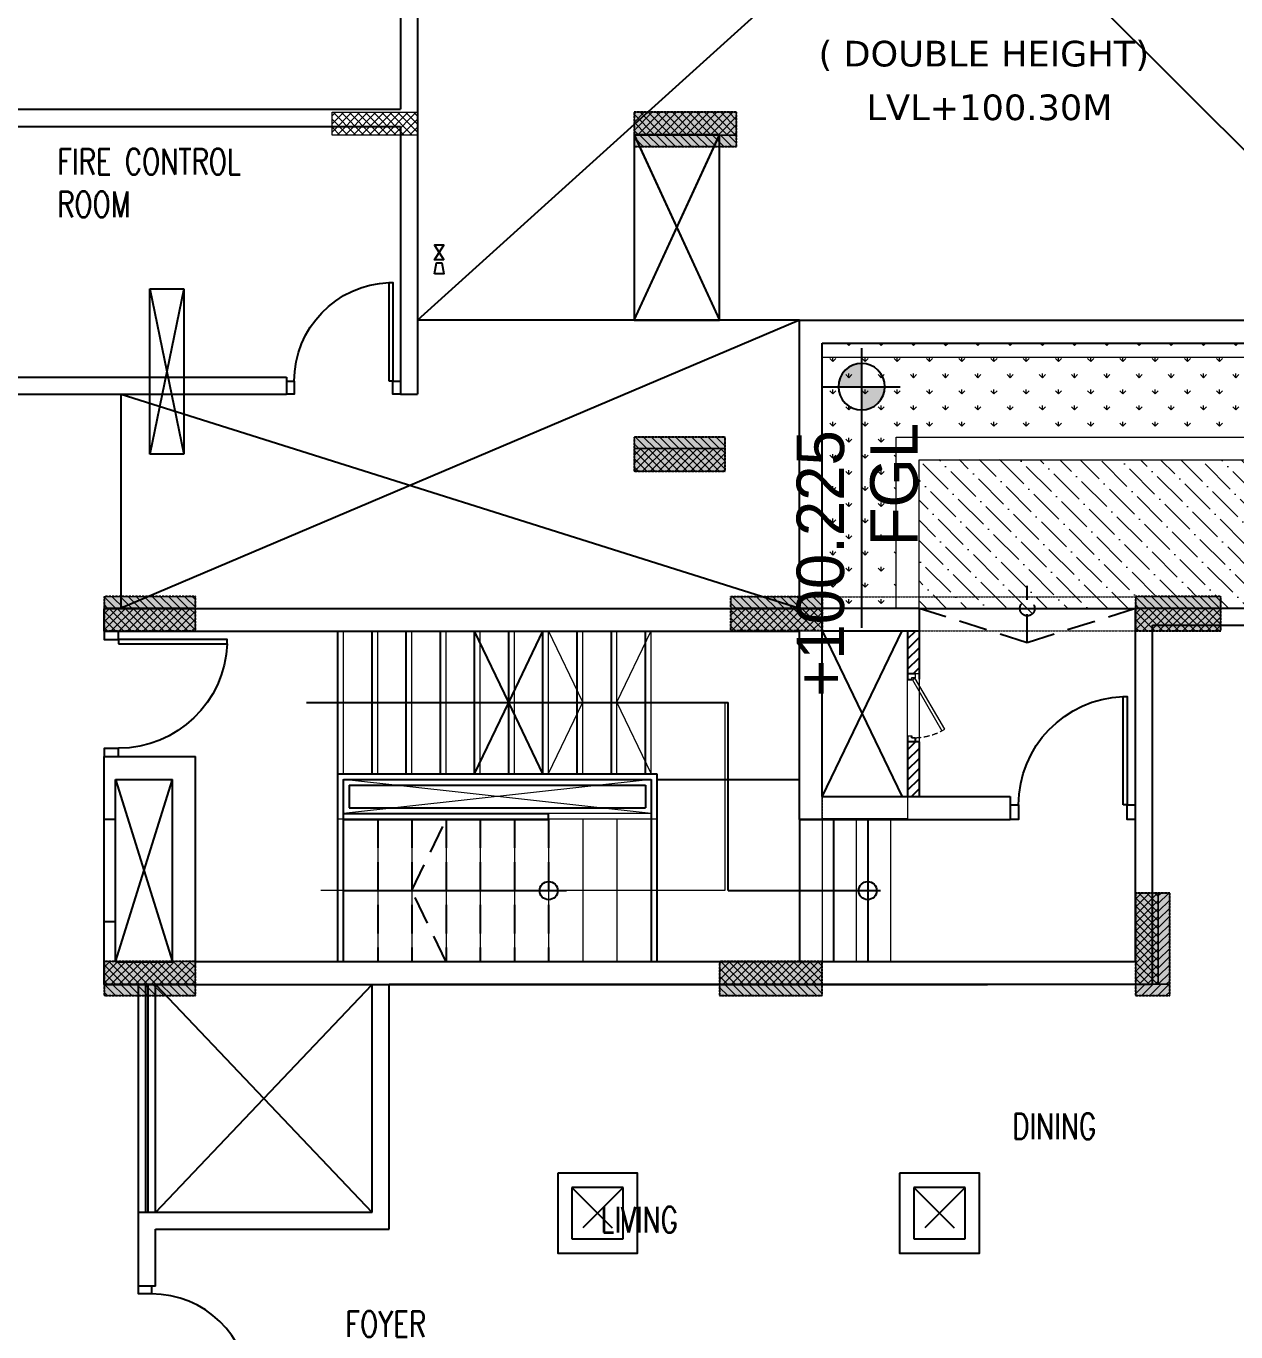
# Model space of a CAD drawing. Header units: millimetres. Extents: x 7964926 to 16080295, y -6277184 to -2986664.
# Drawn here: x 8075576 to 8086192, y -3108610 to -3097155 of the extents above; entities that cross this region are included whole.
import ezdxf

# ---------------------------------------------------------------- set-up
doc = ezdxf.new("R2010")
doc.units = ezdxf.units.MM
doc.header["$LTSCALE"] = 2000
doc.header["$MEASUREMENT"] = 0
for name, pattern in [('( Hidden )', [0.375, 0.25, -0.125]), ('CONTINU', [0, 0, 0]), ('DASHED2', [0.375, 0.25, -0.125]), ('HIDDEN', [0.375, 0.25, -0.125])]:
    doc.linetypes.add(name, pattern=pattern)
for name, color, linetype in [('a-col', 8, 'DASHED2'), ('a-cutout', 8, 'Continuous'), ('a-door', 8, 'Continuous'), ('a-ele 0', 8, 'Continuous'), ('a-ele 1', 8, 'Continuous'), ('a-hat col', 252, 'Continuous'), ('a-hatch wall', 8, 'Continuous'), ('a-railing', 2, 'Continuous'), ('a-text m', 8, 'Continuous'), ('a-wall', 8, 'Continuous'), ('a-window', 8, 'Continuous'), ('EARTHPIT', 230, 'Continuous'), ('L-FL', 7, 'Continuous'), ('PS$REDUCER', 35, 'Continuous')]:
    doc.layers.add(name, color=color, linetype=linetype)
for name, color, linetype, lineweight in [('a-shaft door', 1, 'Continuous', 5), ('L - paving', 9, 'Continuous', 5), ('L-ELE 1', 24, 'Continuous', 20), ('L-ELE 2', 30, 'Continuous', 15), ('L-SHRUBS', 96, 'Continuous', 18), ('STR-Column', 250, 'Continuous', 15), ('STR-Column Hatch', 250, 'Continuous', 15), ('STR-Podium Beam', 8, 'Continuous', 15), ('STR-RCC Up Stand', 250, 'Continuous', 15), ('STR-Stair Case', 251, 'Continuous', 15)]:
    doc.layers.add(name, color=color, linetype=linetype, lineweight=lineweight)
doc.styles.add('a-100 txt m', font='romans.shx', dxfattribs={"width": 0.75, "height": 300})
doc.styles.add('a-con txt m', font='verdana.ttf', dxfattribs={"height": 300})
doc.styles.add('Century Gothic', font='GOTHIC.TTF')
doc.styles.get("Standard").update_dxf_attribs({"font": 'romans.shx', "width": 0.75})
pattern_1 = [(45, (5574026.44, -3602398.786), (-35.3553391, 35.3553391), []), (135, (5574026.44, -3602398.786), (-35.3553391, -35.3553391), [])]
pattern_2 = [(315, (7579422.237, -590975.35), (35.3553391, 35.3553391), []), (45, (7579422.237, -590975.35), (-35.3553391, 35.3553391), [])]
pattern_3 = [(315, (7583872.237, -589575.35), (35.3553391, 35.3553391), []), (45, (7583872.237, -589575.35), (-35.3553391, 35.3553391), [])]
pattern_4 = [(315, (7588472.237, -590975.35), (35.3553391, 35.3553391), []), (45, (7588472.237, -590975.35), (-35.3553391, 35.3553391), [])]
pattern_5 = [(315, (7584722.237, -594075.35), (35.3553391, 35.3553391), []), (45, (7584722.237, -594075.35), (-35.3553391, 35.3553391), [])]
pattern_6 = [(315, (7584722.237, -590975.35), (35.3553391, 35.3553391), []), (45, (7584722.237, -590975.35), (-35.3553391, 35.3553391), [])]
pattern_7 = [(315, (7579422.237, -594075.35), (35.3553391, 35.3553391), []), (45, (7579422.237, -594075.35), (-35.3553391, 35.3553391), [])]
pattern_8 = [(315, (7687552.187, -604787.335), (35.3553391, 35.3553391), [])]
pattern_9 = [(315, (7692002.187, -603387.335), (35.3553391, 35.3553391), [])]
pattern_10 = [(315, (7696602.187, -604787.335), (35.3553391, 35.3553391), [])]
pattern_11 = [(315, (7692852.187, -608187.335), (35.3553391, 35.3553391), [])]
pattern_12 = [(45, (5588138.427, -3494268.836), (-35.3553391, 35.3553391), [])]
pattern_13 = [(45, (5577788.427, -3488593.836), (-35.3553391, 35.3553391), [])]
pattern_14 = [(315, (7692852.187, -604787.335), (35.3553391, 35.3553391), [])]
pattern_15 = [(315, (7687552.187, -608187.335), (35.3553391, 35.3553391), [])]
pattern_16 = [(135, (8578749.88, -5609394.58), (-35.3553391, -35.3553391), []), (225, (8578749.88, -5609394.58), (35.3553391, -35.3553391), [])]
pattern_17 = [(135, (8470619.93, -5595582.595), (-35.3553391, -35.3553391), [])]
pattern_18 = [(135, (5508973.427, -3585719.17), (-35.3553391, -35.3553391), []), (225, (5508973.427, -3585719.17), (35.3553391, -35.3553391), [])]

# ---------------------------------------------------------------- blocks, each defined once
blk = doc.blocks.new('basement - column')
at = {"layer": 'a-hat col'}
h = blk.add_hatch(color=256, dxfattribs=at)
h.dxf.hatch_style = 1
h.paths.add_polyline_path([(92825, -12149), (93725, -12149), (93725, -11849), (92825, -11849)])
h = blk.add_hatch(color=256, dxfattribs=at)
h.dxf.hatch_style = 1
h.paths.add_polyline_path([(93625, -14699), (92825, -14699), (92825, -14999), (93625, -14999)])
h = blk.add_hatch(color=256, dxfattribs=at)
h.dxf.hatch_style = 1
h.paths.add_polyline_path([(88975, -16099), (88175, -16099), (88175, -16399), (88975, -16399)])
h = blk.add_hatch(color=256, dxfattribs=at)
h.dxf.hatch_style = 1
h.paths.add_polyline_path([(94475, -16099), (93675, -16099), (93675, -16399), (94475, -16399)])
h = blk.add_hatch(color=256, dxfattribs=at)
h.dxf.hatch_style = 1
h.paths.add_polyline_path([(97975, -16099), (97225, -16099), (97225, -16399), (97975, -16399)])
h = blk.add_hatch(color=256, dxfattribs=at)
h.dxf.hatch_style = 1
h.paths.add_polyline_path([(97525, -18699), (97225, -18699), (97225, -19599), (97525, -19599)])
h = blk.add_hatch(color=256, dxfattribs=at)
h.dxf.hatch_style = 1
h.paths.add_polyline_path([(88975, -19299), (88175, -19299), (88175, -19599), (88975, -19599)])
h = blk.add_hatch(color=256, dxfattribs=at)
h.dxf.hatch_style = 1
h.paths.add_polyline_path([(94475, -19299), (93575, -19299), (93575, -19599), (94475, -19599)])
at = {"layer": 'a-col', "linetype": 'DASHED2', "ltscale": 0.001}
for points in [[(92825, -12149), (93725, -12149), (93725, -11849), (92825, -11849)], [(92825, -14699), (92825, -14999), (93625, -14999), (93625, -14699)], [(88175, -16099), (88175, -16399), (88975, -16399), (88975, -16099)], [(93675, -16399), (93675, -16099), (94475, -16099), (94475, -16399)], [(97225, -16099), (97225, -16399), (97975, -16399), (97975, -16099)], [(97225, -19599), (97525, -19599), (97525, -18699), (97225, -18699)], [(88175, -19299), (88175, -19599), (88975, -19599), (88975, -19299)], [(93575, -19299), (93575, -19599), (94475, -19599), (94475, -19299)]]:
    blk.add_lwpolyline(points, close=True, dxfattribs=at)
blk = doc.blocks.new('A$C125F6F0E')
at = {"color": 35}
blk.add_lwpolyline([(-123, -40), (-123, 40), (-253, -40), (-253, 40), (-123, -40)], dxfattribs=at)
blk.add_lwpolyline([(0, 40), (-98, 23), (-98, -23), (0, -40)], close=True, dxfattribs=at)
blk = doc.blocks.new('*U162')
blk.add_line((1027, 0), (1027, 0))
for points in [[(0, 126), (73, 126), (73, 0), (0, 0)], [(1100, 0), (1027, 0), (1027, 126), (1100, 126)]]:
    blk.add_lwpolyline(points)
blk.add_lwpolyline([(110, 0), (110, -953), (73, -953), (73, 0)], close=True)
blk.add_arc((73, 0), 953, 272.2042, 0)
blk = doc.blocks.new('*U164')
blk.add_line((1027, 0), (1027, 0))
blk.add_lwpolyline([(110, 126), (110, 1078), (73, 1078), (73, 126)], close=True)
for points in [[(0, 0), (73, 0), (73, 126), (0, 126)], [(1100, 126), (1027, 126), (1027, 0), (1100, 0)]]:
    blk.add_lwpolyline(points)
blk.add_arc((73, 126), 953, 0, 87.7958)
blk = doc.blocks.new('Shaft D-600')
at = {"layer": 'a-shaft door', "color": 252, "ltscale": 0.1}
for p, q in [((185920, -26068), (185920, -26038)), ((186520, -26068), (186520, -26038)), ((186520, -26068), (186520, -26038))]:
    blk.add_line(p, q, dxfattribs=at)
blk.add_lwpolyline([(186409, -25812), (185962, -26070), (185976, -26094), (186422, -25836), (186409, -25812)], dxfattribs=at)
at = {"layer": 'a-shaft door', "color": 252}
for points in [[(185920, -26138), (185974, -26138), (185974, -26100), (185958, -26100), (185958, -26068), (185920, -26068), (185920, -26068), (185920, -26068)], [(185922, -26136), (185922, -26070), (185922, -26070), (185922, -26070), (185956, -26070), (185956, -26102), (185972, -26102), (185972, -26136)], [(186520, -26138), (186467, -26138), (186467, -26100), (186483, -26100), (186483, -26068), (186520, -26068), (186520, -26068), (186520, -26068)], [(186519, -26136), (186519, -26070), (186519, -26070), (186519, -26070), (186485, -26070), (186485, -26102), (186469, -26102), (186469, -26136)]]:
    blk.add_lwpolyline(points, close=True, dxfattribs=at)
at = {"layer": 'a-shaft door', "color": 252, "linetype": 'HIDDEN', "ltscale": 0.1}
blk.add_arc((185951, -26083), 532, 1.566, 27.6813, dxfattribs=at)
blk = doc.blocks.new('*U171')
blk.add_line((1027, 0), (1027, 0))
for points in [[(0, 126), (73, 126), (73, 0), (0, 0)], [(1100, 0), (1027, 0), (1027, 126), (1100, 126)]]:
    blk.add_lwpolyline(points)
blk.add_lwpolyline([(110, 0), (110, -953), (73, -953), (73, 0)], close=True)
blk.add_arc((73, 0), 953, 272.2042, 0)
blk = doc.blocks.new('*U172')
blk.add_line((73, 0), (73, 0))
for points in [[(0, 0), (73, 0), (73, 126), (0, 126)], [(1100, 126), (1027, 126), (1027, 0), (1100, 0)]]:
    blk.add_lwpolyline(points)
blk.add_lwpolyline([(990, 0), (990, -953), (1027, -953), (1027, 0)], close=True)
blk.add_arc((1027, 0), 953, 180, 267.7958)
blk = doc.blocks.new('2.5BHK-STAIR CORE')
at = {"layer": 'a-cutout', "linetype": 'HIDDEN', "ltscale": 1000}
for p, q in [((-2950, 3850), (-2450, 5450)), ((-2950, 5450), (-2450, 3850)), ((-2600, 1650), (-700, 3650)), ((-2600, 3650), (-700, 1650))]:
    blk.add_line(p, q, dxfattribs=at)
at = {"layer": 'a-door', "linetype": 'HIDDEN', "ltscale": 0.5}
for p, q in [((5050, 6650), (5050, 7149)), ((-650, 5100), (-650, 3850)), ((-350, 5100), (-350, 3850)), ((-50, 5100), (-50, 3850)), ((250, 5100), (250, 3850)), ((550, 5100), (550, 3850)), ((850, 5100), (850, 3850))]:
    blk.add_line(p, q, dxfattribs=at)
at = {"layer": 'a-door'}
for p, q in [((4100, 6950), (6000, 6950)), ((-1000, 5500), (-1000, 6750)), ((-700, 5500), (-700, 6750)), ((-400, 5500), (-400, 6750)), ((-100, 5500), (-100, 6750)), ((200, 5500), (200, 6750)), ((500, 5500), (500, 6750)), ((800, 5500), (800, 6750)), ((1100, 5500), (1100, 6750)), ((1400, 5500), (1400, 6750)), ((1700, 5500), (1700, 6750)), ((-1275, 6125), (2425, 6125)), ((2425, 4475), (2425, 6125)), ((1800, 5450), (3050, 5450)), ((-3050, 4200), (-3050, 5100)), ((-2950, 4200), (-2950, 5100)), ((3050, 5100), (4300, 5100)), ((3050, 5100), (3050, 3850)), ((3350, 5100), (3350, 3850)), ((3650, 5100), (3650, 3850)), ((-950, 4475), (1007, 4475)), ((2425, 4475), (3761, 4475))]:
    blk.add_line(p, q, dxfattribs=at)
at = {"layer": 'a-door', "linetype": 'HIDDEN', "ltscale": 0.5}
for points in [[(6000, 6950), (5050, 6650), (4100, 6950)], [(-50, 3850), (-350, 4475), (-50, 5100)]]:
    blk.add_lwpolyline(points, dxfattribs=at)
at = {"layer": 'a-door'}
for points in [[(200, 5500), (500, 6125), (200, 6750)], [(800, 5500), (500, 6125), (800, 6750)]]:
    blk.add_lwpolyline(points, dxfattribs=at)
at = {"layer": 'a-door', "linetype": 'HIDDEN', "ltscale": 0.5}
blk.add_circle((5050, 6950), 65, dxfattribs=at)
at = {"layer": 'a-ele 1'}
for centre in [(850, 4475), (3650, 4475)]:
    blk.add_circle(centre, 79.6, dxfattribs=at)
at = {"layer": 'a-railing'}
for p, q in [((-1000, 5500), (1800, 5500)), ((-1000, 3850), (-1000, 5500)), ((1800, 5500), (1800, 5400)), ((1800, 5500), (1800, 3850)), ((-950, 5450), (1750, 5450)), ((-950, 3850), (-950, 5450)), ((1750, 5450), (1750, 3850)), ((-950, 5150), (850, 5150)), ((-950, 5100), (850, 5100)), ((850, 5100), (850, 5150))]:
    blk.add_line(p, q, dxfattribs=at)
at = {"layer": 'a-wall'}
for p, q in [((-3050, 6950), (3250, 6950)), ((-3050, 6750), (-3050, 6950)), ((3250, 5300), (3250, 6950)), ((-3050, 6750), (3050, 6750)), ((3050, 5100), (3050, 6750)), ((-3050, 5450), (-3050, 5650)), ((-3050, 5650), (-2250, 5650)), ((-2250, 3850), (-2250, 5650)), ((-3050, 5100), (-3050, 5450)), ((-2950, 5100), (-2950, 5450)), ((-2950, 5450), (-2450, 5450)), ((-2450, 3850), (-2450, 5450)), ((-900, 5400), (1700, 5400)), ((-900, 5400), (-900, 5200)), ((1700, 5400), (1700, 5200)), ((1750, 5450), (1750, 5150)), ((3250, 5300), (4750, 5300)), ((4750, 5300), (4900, 5300)), ((4900, 5300), (4900, 5100)), ((-900, 5200), (1700, 5200)), ((-2950, 5100), (-3050, 5100)), ((3250, 5100), (3050, 5100)), ((3250, 5100), (4900, 5100)), ((-3050, 3650), (-3050, 4200)), ((-2950, 4200), (-3050, 4200)), ((-2950, 3850), (-2950, 4200)), ((-2950, 3850), (-2450, 3850)), ((4500, 3850), (-2250, 3850)), ((-3050, 3650), (4700, 3650)), ((-2600, 1650), (-2750, 1650))]:
    blk.add_line(p, q, dxfattribs=at)
at = {"layer": 'a-window'}
for p, q in [((-2750, 1650), (-2750, 3650)), ((-2685, 1650), (-2685, 3650)), ((-2665, 1650), (-2665, 3650)), ((-2600, 1650), (-2600, 3650))]:
    blk.add_line(p, q, dxfattribs=at)
at = {"layer": 'a-door', "extrusion": (0, 0, -1), "zscale": -1}
for name, p, rotation in [('*U171', (2924, 6750), 269.9999430924429), ('*U172', (-4900, 5226), 179.9999430924429)]:
    blk.add_blockref(name, p, dxfattribs=dict(at, rotation=rotation))
blk = doc.blocks.new('block 2')
at = {"layer": 'a-hatch wall'}
h = blk.add_hatch(dxfattribs=at)
h.set_pattern_fill('ANSI31', color=256, scale=500)
h.set_pattern_definition([(45, (1424320.437, 166168.526), (-44.1941738, 44.1941738), [])])
h.paths.add_polyline_path([(8160994, -2865805), (8160894, -2865805), (8160894, -2866180), (8160963, -2866180), (8160994, -2866180)])
h.paths.add_polyline_path([(8160994, -2866780), (8160963, -2866780), (8160894, -2866780), (8160894, -2867255), (8160994, -2867255)])
at = {"layer": 'a-cutout', "linetype": 'HIDDEN', "ltscale": 1000}
for p, q in [((8165344, -2863080), (8156594, -2854355)), ((8156594, -2863080), (8165294, -2855205)), ((8159944, -2863080), (8153994, -2865605)), ((8159944, -2863080), (8156594, -2863080)), ((8153994, -2865605), (8153994, -2863730)), ((8153994, -2863730), (8159944, -2865605)), ((8160844, -2865805), (8160144, -2867255)), ((8160144, -2865805), (8160844, -2867255))]:
    blk.add_line(p, q, dxfattribs=at)
at = {"layer": 'a-ele 0', "color": 8, "linetype": 'HIDDEN', "ltscale": 400}
for p, q in [((8158494, -2863080), (8159244, -2861455)), ((8158494, -2861455), (8159244, -2863080)), ((8154244, -2862805), (8154544, -2864255)), ((8154544, -2862805), (8154244, -2864255))]:
    blk.add_line(p, q, dxfattribs=at)
for points in [[(8158494, -2863080), (8159244, -2863080), (8159244, -2861455), (8158494, -2861455)], [(8154244, -2862805), (8154544, -2862805), (8154544, -2864255), (8154244, -2864255)]]:
    blk.add_lwpolyline(points, close=True, dxfattribs=at)
at = {"layer": 'a-shaft door', "color": 8, "linetype": 'Continuous'}
for p, q in [((8160894, -2866780), (8160894, -2866180)), ((8160994, -2866180), (8160994, -2866780)), ((8153844, -2868280), (8153844, -2867530)), ((8153944, -2868280), (8153944, -2867530))]:
    blk.add_line(p, q, dxfattribs=at)
at = {"layer": 'a-wall'}
for p, q in [((8156444, -2854355), (8156444, -2861230)), ((8156594, -2854355), (8156594, -2863730)), ((8153044, -2861230), (8156444, -2861230)), ((8153044, -2861380), (8156444, -2861380)), ((8156444, -2861380), (8156444, -2863730)), ((8156594, -2863130), (8156594, -2863230)), ((8159944, -2863080), (8164594, -2863080)), ((8159944, -2865605), (8159944, -2863080)), ((8160144, -2863280), (8165494, -2863280)), ((8160144, -2865805), (8160144, -2863280)), ((8153044, -2863580), (8155444, -2863580)), ((8155444, -2863580), (8155444, -2863730)), ((8152844, -2863730), (8155444, -2863730)), ((8156444, -2863730), (8156594, -2863730)), ((8160144, -2865605), (8160994, -2865605)), ((8160994, -2865605), (8160994, -2866230)), ((8162894, -2865605), (8167644, -2865605)), ((8162894, -2868705), (8162894, -2865605)), ((8163044, -2865755), (8167494, -2865755)), ((8163044, -2868905), (8163044, -2865755)), ((8160144, -2865805), (8160994, -2865805)), ((8160894, -2865805), (8160894, -2866230)), ((8160894, -2866780), (8160894, -2867255)), ((8160994, -2866780), (8160894, -2866780)), ((8160994, -2866780), (8160994, -2867255)), ((8156194, -2868705), (8159944, -2868705)), ((8160144, -2868705), (8160619, -2868705)), ((8160619, -2868705), (8162894, -2868705)), ((8156194, -2870905), (8156194, -2868905)), ((8156344, -2871055), (8156344, -2868905)), ((8156344, -2868905), (8160619, -2868905)), ((8160619, -2868905), (8163044, -2868905)), ((8154144, -2871555), (8154144, -2870905)), ((8154294, -2870905), (8156194, -2870905)), ((8154294, -2871055), (8156344, -2871055)), ((8154294, -2871555), (8154294, -2871055)), ((8154294, -2871555), (8154144, -2871555))]:
    blk.add_line(p, q, dxfattribs=at)
at = {"linetype": 'HIDDEN', "ltscale": 2000}
blk.add_blockref('2.5BHK-STAIR CORE', (8156894, -2872559), dxfattribs=at)
at = {"layer": 'a-door', "extrusion": (0, 0, -1), "yscale": 0.9090909090908456, "zscale": -0.9090909090908456}
for name, p, xscale, rotation in [('*U164', (-8156444, -2863730), 0.9090909090908456, 359.9999430927097), ('*U162', (-8154258, -2872555), -0.9090909090908456, 270.0000569072904)]:
    blk.add_blockref(name, p, dxfattribs=dict(at, xscale=xscale, rotation=rotation))
at = {"layer": 'a-shaft door', "linetype": 'Continuous', "rotation": 270}
blk.add_blockref('Shaft D-600', (8187031, -2680260), dxfattribs=at)
blk = doc.blocks.new('finish lvl')
h = blk.add_hatch(color=256)
edge = h.paths.add_edge_path()
edge.add_ellipse((0.0378, 0.003), major_axis=(-0.0305, 0.0305), ratio=1, start_angle=-45, end_angle=45)
edge.add_line((-0.0053, 0.003), (0.0378, 0.003))
edge.add_line((0.0378, 0.003), (0.0378, 0.0461))
edge = h.paths.add_edge_path()
edge.add_ellipse((0.0378, 0.003), major_axis=(-0.0305, 0.0305), ratio=1, start_angle=135, end_angle=225)
edge.add_line((0.0809, 0.003), (0.0378, 0.003))
edge.add_line((0.0378, 0.003), (0.0378, -0.0401))
for p, q in [((0.0378, 0.0748), (0.0378, -0.0688)), ((-0.034, 0.003), (0.4857, 0.003))]:
    blk.add_line(p, q)
blk.add_ellipse((0.0378, 0.003), major_axis=(-0.0305, 0.0305), ratio=1, start_param=1.570796326794534, end_param=7.85398163397412)
at = {"layer": 'L-FL'}
for tag, p in [('%%P0.00', (0.1256, 0.0357)), ('FIN.LVL.', (0.1075, -0.103))]:
    blk.add_attdef(tag, p, '', height=0.08, dxfattribs=at)
blk = doc.blocks.new('GI-1')
at = {"layer": 'EARTHPIT', "color": 8, "linetype": '( Hidden )'}
for p, q in [((-225, 225), (225, -225)), ((225, 225), (-225, -225))]:
    blk.add_line(p, q, dxfattribs=at)
at = {"layer": 'EARTHPIT', "color": 7}
blk.add_lwpolyline([(-350, 350), (-350, -350), (350, -350), (350, 350)], close=True, dxfattribs=at)
at = {"layer": 'EARTHPIT', "color": 7, "linetype": '( Hidden )'}
blk.add_lwpolyline([(-225, 225), (-225, -225), (225, -225), (225, 225)], close=True, dxfattribs=at)

msp = doc.modelspace()

# ---------------------------------------------------------------- hatches: boundary and pattern name
at = {"layer": 'L - paving'}
h = msp.add_hatch(dxfattribs=at)
h.set_pattern_fill('ANSI36', color=256, scale=1000, angle=90)
h.set_pattern_definition([(135, (0.13, -1e-05), (-243.067956, 66.2912607), [312.5, -62.5, 0, -62.5])])
edge = h.paths.add_edge_path()
edge.add_line((8084426.3, -3102264.1), (8085311.2, -3102264.1))
edge.add_line((8085311.2, -3102264.1), (8085311.2, -3102160))
edge.add_line((8085311.2, -3102160), (8086061.2, -3102160))
edge.add_line((8086061.2, -3102160), (8086061.2, -3102260))
edge.add_line((8086061.2, -3102260), (8089311.2, -3102260))
edge.add_line((8089311.2, -3102260), (8089311.2, -3102160))
edge.add_line((8089311.2, -3102160), (8090061.2, -3102160))
edge.add_line((8090061.2, -3102160), (8090061.2, -3102260))
edge.add_line((8090061.2, -3102260), (8091986.3, -3102260))
edge.add_line((8091986.3, -3102260), (8092678.9, -3102260))
edge.add_line((8092701.2, -3102260), (8092701.2, -3100960))
edge.add_line((8092687.2, -3100960), (8083411.3, -3100957.9))
edge.add_line((8083411.3, -3100957.9), (8083411.3, -3102262))
edge.add_line((8083411.3, -3102262), (8084296.3, -3102264.1))
edge.add_arc((8084361.3, -3102264.1), 65, 180.06644, 359.93356)
at = {"layer": 'L-SHRUBS'}
h = msp.add_hatch(dxfattribs=at)
h.set_pattern_fill('GRASS', color=256, scale=200)
h.paths.add_polyline_path([(8087886.2, -3100760), (8087886.2, -3099935), (8087011.2, -3099935), (8082561.3, -3099935), (8082561.3, -3102270.9), (8083211.3, -3102249.1), (8083211.3, -3100760)])
h.paths.add_polyline_path([(8088686.2, -3099935), (8088686.2, -3100760), (8092576.2, -3100760), (8092576.2, -3099935)])
at = {"layer": 'STR-Column Hatch'}
h = msp.add_hatch(dxfattribs=at)
h.set_pattern_fill('ANSI37', color=250, scale=400, angle=90)
h.set_pattern_definition(pattern_18)
h.paths.add_polyline_path([(8078260.6, -3097910), (8079010.6, -3097910), (8079010.6, -3098110), (8078260.6, -3098110)])
h = msp.add_hatch(dxfattribs=at)
h.set_pattern_fill('ANSI37', color=250, scale=400, angle=90)
h.set_pattern_definition(pattern_18)
h.paths.add_polyline_path([(8078260.6, -3097910), (8079010.6, -3097910), (8079010.6, -3098110), (8078260.6, -3098110)])
h = msp.add_hatch(dxfattribs=at)
h.set_pattern_fill('ANSI37', color=250, scale=400, angle=90)
h.set_pattern_definition(pattern_16)
h.paths.add_polyline_path([(8081811.1, -3098110), (8081811.1, -3097910), (8080911.1, -3097910), (8080911.1, -3098110)])
h = msp.add_hatch(dxfattribs=at)
h.set_pattern_fill('ANSI37', color=250, scale=400, angle=90)
h.set_pattern_definition(pattern_16)
h.paths.add_polyline_path([(8081811.1, -3098110), (8081811.1, -3097910), (8080911.1, -3097910), (8080911.1, -3098110)])
h = msp.add_hatch(dxfattribs=at)
h.set_pattern_fill('ANSI37', color=250, scale=400, angle=90)
h.set_pattern_definition(pattern_16)
h.paths.add_polyline_path([(8081811.1, -3098110), (8081811.1, -3097910), (8080911.1, -3097910), (8080911.1, -3098110)])
h = msp.add_hatch(dxfattribs=at)
h.set_pattern_fill('ANSI37', color=250, scale=400, angle=90)
h.set_pattern_definition(pattern_16)
h.paths.add_polyline_path([(8081811.1, -3098110), (8081811.1, -3097910), (8080911.1, -3097910), (8080911.1, -3098110)])
h = msp.add_hatch(dxfattribs=at)
h.set_pattern_fill('ANSI31', color=250, scale=400, angle=90)
h.set_pattern_definition(pattern_17)
h.paths.add_polyline_path([(8081811.1, -3098210), (8081811.1, -3098110), (8080911.1, -3098110), (8080911.1, -3098210)])
h = msp.add_hatch(dxfattribs=at)
h.set_pattern_fill('ANSI31', color=250, scale=400, angle=90)
h.set_pattern_definition(pattern_17)
h.paths.add_polyline_path([(8081811.1, -3098210), (8081811.1, -3098110), (8080911.1, -3098110), (8080911.1, -3098210)])
h = msp.add_hatch(dxfattribs=at)
h.set_pattern_fill('ANSI31', color=250, scale=400, angle=-90)
h.set_pattern_definition(pattern_9)
h.paths.add_polyline_path([(8080911.1, -3100760), (8080911.1, -3100860), (8081711.1, -3100860), (8081711.1, -3100760)])
h = msp.add_hatch(dxfattribs=at)
h.set_pattern_fill('ANSI31', color=250, scale=400, angle=-90)
h.set_pattern_definition(pattern_9)
h.paths.add_polyline_path([(8080911.1, -3100760), (8080911.1, -3100860), (8081711.1, -3100860), (8081711.1, -3100760)])
h = msp.add_hatch(dxfattribs=at)
h.set_pattern_fill('ANSI37', color=250, scale=400, angle=-90)
h.set_pattern_definition(pattern_3)
h.paths.add_polyline_path([(8080911.1, -3100860), (8080911.1, -3101060), (8081711.1, -3101060), (8081711.1, -3100860)])
h = msp.add_hatch(dxfattribs=at)
h.set_pattern_fill('ANSI37', color=250, scale=400, angle=-90)
h.set_pattern_definition(pattern_3)
h.paths.add_polyline_path([(8080911.1, -3100860), (8080911.1, -3101060), (8081711.1, -3101060), (8081711.1, -3100860)])
h = msp.add_hatch(dxfattribs=at)
h.set_pattern_fill('ANSI37', color=250, scale=400, angle=-90)
h.set_pattern_definition(pattern_3)
h.paths.add_polyline_path([(8080911.1, -3100860), (8080911.1, -3101060), (8081711.1, -3101060), (8081711.1, -3100860)])
h = msp.add_hatch(dxfattribs=at)
h.set_pattern_fill('ANSI37', color=250, scale=400, angle=-90)
h.set_pattern_definition(pattern_3)
h.paths.add_polyline_path([(8080911.1, -3100860), (8080911.1, -3101060), (8081711.1, -3101060), (8081711.1, -3100860)])
h = msp.add_hatch(dxfattribs=at)
h.set_pattern_fill('ANSI31', color=250, scale=400, angle=-90)
h.set_pattern_definition(pattern_8)
h.paths.add_polyline_path([(8076261.1, -3102160), (8076261.1, -3102260), (8077061.1, -3102260), (8077061.1, -3102160)])
h = msp.add_hatch(dxfattribs=at)
h.set_pattern_fill('ANSI31', color=250, scale=400, angle=-90)
h.set_pattern_definition(pattern_8)
h.paths.add_polyline_path([(8076261.1, -3102160), (8076261.1, -3102260), (8077061.1, -3102260), (8077061.1, -3102160)])
h = msp.add_hatch(dxfattribs=at)
h.set_pattern_fill('ANSI31', color=250, scale=400, angle=-90)
h.set_pattern_definition(pattern_14)
h.paths.add_polyline_path([(8081761.1, -3102160), (8081761.1, -3102260), (8082561.1, -3102260), (8082561.1, -3102160)])
h = msp.add_hatch(dxfattribs=at)
h.set_pattern_fill('ANSI31', color=250, scale=400, angle=-90)
h.set_pattern_definition(pattern_14)
h.paths.add_polyline_path([(8081761.1, -3102160), (8081761.1, -3102260), (8082561.1, -3102260), (8082561.1, -3102160)])
h = msp.add_hatch(dxfattribs=at)
h.set_pattern_fill('ANSI31', color=250, scale=400, angle=-90)
h.set_pattern_definition(pattern_10)
h.paths.add_polyline_path([(8085311.1, -3102160), (8085311.1, -3102260), (8086061.1, -3102260), (8086061.1, -3102160)])
h = msp.add_hatch(dxfattribs=at)
h.set_pattern_fill('ANSI31', color=250, scale=400, angle=-90)
h.set_pattern_definition(pattern_10)
h.paths.add_polyline_path([(8085311.1, -3102160), (8085311.1, -3102260), (8086061.1, -3102260), (8086061.1, -3102160)])
h = msp.add_hatch(dxfattribs=at)
h.set_pattern_fill('ANSI37', color=250, scale=400, angle=-90)
h.set_pattern_definition(pattern_2)
h.paths.add_polyline_path([(8076261.1, -3102260), (8076261.1, -3102460), (8077061.1, -3102460), (8077061.1, -3102260)])
h = msp.add_hatch(dxfattribs=at)
h.set_pattern_fill('ANSI37', color=250, scale=400, angle=-90)
h.set_pattern_definition(pattern_2)
h.paths.add_polyline_path([(8076261.1, -3102260), (8076261.1, -3102460), (8077061.1, -3102460), (8077061.1, -3102260)])
h = msp.add_hatch(dxfattribs=at)
h.set_pattern_fill('ANSI37', color=250, scale=400, angle=-90)
h.set_pattern_definition(pattern_2)
h.paths.add_polyline_path([(8076261.1, -3102260), (8076261.1, -3102460), (8077061.1, -3102460), (8077061.1, -3102260)])
h = msp.add_hatch(dxfattribs=at)
h.set_pattern_fill('ANSI37', color=250, scale=400, angle=-90)
h.set_pattern_definition(pattern_2)
h.paths.add_polyline_path([(8076261.1, -3102260), (8076261.1, -3102460), (8077061.1, -3102460), (8077061.1, -3102260)])
h = msp.add_hatch(dxfattribs=at)
h.set_pattern_fill('ANSI37', color=250, scale=400, angle=-90)
h.set_pattern_definition(pattern_6)
h.paths.add_polyline_path([(8081761.1, -3102260), (8081761.1, -3102460), (8082561.1, -3102460), (8082561.1, -3102260)])
h = msp.add_hatch(dxfattribs=at)
h.set_pattern_fill('ANSI37', color=250, scale=400, angle=-90)
h.set_pattern_definition(pattern_6)
h.paths.add_polyline_path([(8081761.1, -3102260), (8081761.1, -3102460), (8082561.1, -3102460), (8082561.1, -3102260)])
h = msp.add_hatch(dxfattribs=at)
h.set_pattern_fill('ANSI37', color=250, scale=400, angle=-90)
h.set_pattern_definition(pattern_6)
h.paths.add_polyline_path([(8081761.1, -3102260), (8081761.1, -3102460), (8082561.1, -3102460), (8082561.1, -3102260)])
h = msp.add_hatch(dxfattribs=at)
h.set_pattern_fill('ANSI37', color=250, scale=400, angle=-90)
h.set_pattern_definition(pattern_6)
h.paths.add_polyline_path([(8081761.1, -3102260), (8081761.1, -3102460), (8082561.1, -3102460), (8082561.1, -3102260)])
h = msp.add_hatch(dxfattribs=at)
h.set_pattern_fill('ANSI37', color=250, scale=400, angle=-90)
h.set_pattern_definition(pattern_4)
h.paths.add_polyline_path([(8085311.1, -3102260), (8085311.1, -3102460), (8086061.1, -3102460), (8086061.1, -3102260)])
h = msp.add_hatch(dxfattribs=at)
h.set_pattern_fill('ANSI37', color=250, scale=400, angle=-90)
h.set_pattern_definition(pattern_4)
h.paths.add_polyline_path([(8085311.1, -3102260), (8085311.1, -3102460), (8086061.1, -3102460), (8086061.1, -3102260)])
h = msp.add_hatch(dxfattribs=at)
h.set_pattern_fill('ANSI37', color=250, scale=400, angle=-90)
h.set_pattern_definition(pattern_4)
h.paths.add_polyline_path([(8085311.1, -3102260), (8085311.1, -3102460), (8086061.1, -3102460), (8086061.1, -3102260)])
h = msp.add_hatch(dxfattribs=at)
h.set_pattern_fill('ANSI37', color=250, scale=400, angle=-90)
h.set_pattern_definition(pattern_4)
h.paths.add_polyline_path([(8085311.1, -3102260), (8085311.1, -3102460), (8086061.1, -3102460), (8086061.1, -3102260)])
h = msp.add_hatch(dxfattribs=at)
h.set_pattern_fill('ANSI37', color=250, scale=400)
h.set_pattern_definition(pattern_1)
h.paths.add_polyline_path([(8085311.1, -3105560), (8085511.1, -3105560), (8085511.1, -3104760), (8085311.1, -3104760)])
h = msp.add_hatch(dxfattribs=at)
h.set_pattern_fill('ANSI37', color=250, scale=400)
h.set_pattern_definition(pattern_1)
h.paths.add_polyline_path([(8085311.1, -3105560), (8085511.1, -3105560), (8085511.1, -3104760), (8085311.1, -3104760)])
h = msp.add_hatch(dxfattribs=at)
h.set_pattern_fill('ANSI37', color=250, scale=400)
h.set_pattern_definition(pattern_1)
h.paths.add_polyline_path([(8085311.1, -3105560), (8085511.1, -3105560), (8085511.1, -3104760), (8085311.1, -3104760)])
h = msp.add_hatch(dxfattribs=at)
h.set_pattern_fill('ANSI37', color=250, scale=400)
h.set_pattern_definition(pattern_1)
h.paths.add_polyline_path([(8085311.1, -3105560), (8085511.1, -3105560), (8085511.1, -3104760), (8085311.1, -3104760)])
h = msp.add_hatch(dxfattribs=at)
h.set_pattern_fill('ANSI31', color=250, scale=400)
h.set_pattern_definition(pattern_12)
h.paths.add_polyline_path([(8085511.1, -3105560), (8085611.1, -3105560), (8085611.1, -3104760), (8085511.1, -3104760)])
h = msp.add_hatch(dxfattribs=at)
h.set_pattern_fill('ANSI31', color=250, scale=400)
h.set_pattern_definition(pattern_12)
h.paths.add_polyline_path([(8085511.1, -3105560), (8085611.1, -3105560), (8085611.1, -3104760), (8085511.1, -3104760)])
h = msp.add_hatch(dxfattribs=at)
h.set_pattern_fill('ANSI37', color=250, scale=400, angle=-90)
h.set_pattern_definition(pattern_7)
h.paths.add_polyline_path([(8076261.1, -3105360), (8076261.1, -3105560), (8077061.1, -3105560), (8077061.1, -3105360)])
h = msp.add_hatch(dxfattribs=at)
h.set_pattern_fill('ANSI37', color=250, scale=400, angle=-90)
h.set_pattern_definition(pattern_7)
h.paths.add_polyline_path([(8076261.1, -3105360), (8076261.1, -3105560), (8077061.1, -3105560), (8077061.1, -3105360)])
h = msp.add_hatch(dxfattribs=at)
h.set_pattern_fill('ANSI37', color=250, scale=400, angle=-90)
h.set_pattern_definition(pattern_7)
h.paths.add_polyline_path([(8076261.1, -3105360), (8076261.1, -3105560), (8077061.1, -3105560), (8077061.1, -3105360)])
h = msp.add_hatch(dxfattribs=at)
h.set_pattern_fill('ANSI37', color=250, scale=400, angle=-90)
h.set_pattern_definition(pattern_7)
h.paths.add_polyline_path([(8076261.1, -3105360), (8076261.1, -3105560), (8077061.1, -3105560), (8077061.1, -3105360)])
h = msp.add_hatch(dxfattribs=at)
h.set_pattern_fill('ANSI37', color=250, scale=400, angle=-90)
h.set_pattern_definition(pattern_5)
h.paths.add_polyline_path([(8081661.1, -3105360), (8081661.1, -3105560), (8082561.1, -3105560), (8082561.1, -3105360)])
h = msp.add_hatch(dxfattribs=at)
h.set_pattern_fill('ANSI37', color=250, scale=400, angle=-90)
h.set_pattern_definition(pattern_5)
h.paths.add_polyline_path([(8081661.1, -3105360), (8081661.1, -3105560), (8082561.1, -3105560), (8082561.1, -3105360)])
h = msp.add_hatch(dxfattribs=at)
h.set_pattern_fill('ANSI37', color=250, scale=400, angle=-90)
h.set_pattern_definition(pattern_5)
h.paths.add_polyline_path([(8081661.1, -3105360), (8081661.1, -3105560), (8082561.1, -3105560), (8082561.1, -3105360)])
h = msp.add_hatch(dxfattribs=at)
h.set_pattern_fill('ANSI37', color=250, scale=400, angle=-90)
h.set_pattern_definition(pattern_5)
h.paths.add_polyline_path([(8081661.1, -3105360), (8081661.1, -3105560), (8082561.1, -3105560), (8082561.1, -3105360)])
h = msp.add_hatch(dxfattribs=at)
h.set_pattern_fill('ANSI31', color=250, scale=400, angle=-90)
h.set_pattern_definition(pattern_15)
h.paths.add_polyline_path([(8076261.1, -3105560), (8076261.1, -3105660), (8077061.1, -3105660), (8077061.1, -3105560)])
h = msp.add_hatch(dxfattribs=at)
h.set_pattern_fill('ANSI31', color=250, scale=400, angle=-90)
h.set_pattern_definition(pattern_15)
h.paths.add_polyline_path([(8076261.1, -3105560), (8076261.1, -3105660), (8077061.1, -3105660), (8077061.1, -3105560)])
h = msp.add_hatch(dxfattribs=at)
h.set_pattern_fill('ANSI31', color=250, scale=400, angle=-90)
h.set_pattern_definition(pattern_11)
h.paths.add_polyline_path([(8081661.1, -3105560), (8081661.1, -3105660), (8082561.1, -3105660), (8082561.1, -3105560)])
h = msp.add_hatch(dxfattribs=at)
h.set_pattern_fill('ANSI31', color=250, scale=400, angle=-90)
h.set_pattern_definition(pattern_11)
h.paths.add_polyline_path([(8081661.1, -3105560), (8081661.1, -3105660), (8082561.1, -3105660), (8082561.1, -3105560)])
h = msp.add_hatch(dxfattribs=at)
h.set_pattern_fill('ANSI31', color=250, scale=400)
h.set_pattern_definition(pattern_13)
h.paths.add_polyline_path([(8085611.1, -3105560), (8085311.1, -3105560), (8085311.1, -3105660), (8085611.1, -3105660)])
h = msp.add_hatch(dxfattribs=at)
h.set_pattern_fill('ANSI31', color=250, scale=400)
h.set_pattern_definition(pattern_13)
h.paths.add_polyline_path([(8085611.1, -3105560), (8085311.1, -3105560), (8085311.1, -3105660), (8085611.1, -3105660)])

# ---------------------------------------------------------------- linework, layer by layer
at = {"layer": 'a-ele 0', "color": 8, "linetype": 'HIDDEN', "ltscale": 400}
for p, q in [((8080911.1, -3099735), (8081661.1, -3098110)), ((8080911.1, -3098110), (8081661.1, -3099735)), ((8076661.1, -3099460), (8076961.1, -3100910)), ((8076961.1, -3099460), (8076661.1, -3100910))]:
    msp.add_line(p, q, dxfattribs=at)
for points in [[(8080911.1, -3099735), (8081661.1, -3099735), (8081661.1, -3098110), (8080911.1, -3098110)], [(8076661.1, -3099460), (8076961.1, -3099460), (8076961.1, -3100910), (8076661.1, -3100910)]]:
    msp.add_lwpolyline(points, close=True, dxfattribs=at)
at = {"layer": 'L-ELE 1'}
for p, q in [((8083411.3, -3100960), (8092901.2, -3100960)), ((8083411.3, -3102260), (8083411.3, -3100960))]:
    msp.add_line(p, q, dxfattribs=at)
at = {"layer": 'L-ELE 2'}
for p, q in [((8083211.3, -3100760), (8092701.2, -3100760)), ((8083211.3, -3102260), (8083211.3, -3100760))]:
    msp.add_line(p, q, dxfattribs=at)
for points in [[(8082561.3, -3099935), (8087911.1, -3099935)], [(8082561.3, -3100060), (8087885.2, -3100060)]]:
    msp.add_lwpolyline(points, dxfattribs=at)
at = {"layer": 'STR-Column', "color": 8}
for points in [[(8078260.6, -3097910), (8079010.6, -3097910), (8079010.6, -3098110), (8078260.6, -3098110)], [(8078260.6, -3097910), (8079010.6, -3097910), (8079010.6, -3098110), (8078260.6, -3098110)], [(8081811.1, -3098110), (8081811.1, -3097910), (8080911.1, -3097910), (8080911.1, -3098110)], [(8081811.1, -3098110), (8081811.1, -3097910), (8080911.1, -3097910), (8080911.1, -3098110)], [(8081811.1, -3098110), (8081811.1, -3097910), (8080911.1, -3097910), (8080911.1, -3098110)], [(8081811.1, -3098110), (8081811.1, -3097910), (8080911.1, -3097910), (8080911.1, -3098110)], [(8081811.1, -3098210), (8081811.1, -3098110), (8080911.1, -3098110), (8080911.1, -3098210)], [(8081811.1, -3098210), (8081811.1, -3098110), (8080911.1, -3098110), (8080911.1, -3098210)], [(8080911.1, -3100760), (8080911.1, -3100860), (8081711.1, -3100860), (8081711.1, -3100760)], [(8080911.1, -3100760), (8080911.1, -3100860), (8081711.1, -3100860), (8081711.1, -3100760)], [(8080911.1, -3100860), (8080911.1, -3101060), (8081711.1, -3101060), (8081711.1, -3100860)], [(8080911.1, -3100860), (8080911.1, -3101060), (8081711.1, -3101060), (8081711.1, -3100860)], [(8080911.1, -3100860), (8080911.1, -3101060), (8081711.1, -3101060), (8081711.1, -3100860)], [(8080911.1, -3100860), (8080911.1, -3101060), (8081711.1, -3101060), (8081711.1, -3100860)], [(8076261.1, -3102160), (8076261.1, -3102260), (8077061.1, -3102260), (8077061.1, -3102160)], [(8076261.1, -3102160), (8076261.1, -3102260), (8077061.1, -3102260), (8077061.1, -3102160)], [(8081761.1, -3102160), (8081761.1, -3102260), (8082561.1, -3102260), (8082561.1, -3102160)], [(8081761.1, -3102160), (8081761.1, -3102260), (8082561.1, -3102260), (8082561.1, -3102160)], [(8085311.1, -3102160), (8085311.1, -3102260), (8086061.1, -3102260), (8086061.1, -3102160)], [(8085311.1, -3102160), (8085311.1, -3102260), (8086061.1, -3102260), (8086061.1, -3102160)], [(8076261.1, -3102260), (8076261.1, -3102460), (8077061.1, -3102460), (8077061.1, -3102260)], [(8076261.1, -3102260), (8076261.1, -3102460), (8077061.1, -3102460), (8077061.1, -3102260)], [(8076261.1, -3102260), (8076261.1, -3102460), (8077061.1, -3102460), (8077061.1, -3102260)], [(8076261.1, -3102260), (8076261.1, -3102460), (8077061.1, -3102460), (8077061.1, -3102260)], [(8081761.1, -3102260), (8081761.1, -3102460), (8082561.1, -3102460), (8082561.1, -3102260)], [(8081761.1, -3102260), (8081761.1, -3102460), (8082561.1, -3102460), (8082561.1, -3102260)], [(8081761.1, -3102260), (8081761.1, -3102460), (8082561.1, -3102460), (8082561.1, -3102260)], [(8081761.1, -3102260), (8081761.1, -3102460), (8082561.1, -3102460), (8082561.1, -3102260)], [(8085311.1, -3102260), (8085311.1, -3102460), (8086061.1, -3102460), (8086061.1, -3102260)], [(8085311.1, -3102260), (8085311.1, -3102460), (8086061.1, -3102460), (8086061.1, -3102260)], [(8085311.1, -3102260), (8085311.1, -3102460), (8086061.1, -3102460), (8086061.1, -3102260)], [(8085311.1, -3102260), (8085311.1, -3102460), (8086061.1, -3102460), (8086061.1, -3102260)], [(8085311.1, -3105560), (8085511.1, -3105560), (8085511.1, -3104760), (8085311.1, -3104760)], [(8085311.1, -3105560), (8085511.1, -3105560), (8085511.1, -3104760), (8085311.1, -3104760)], [(8085311.1, -3105560), (8085511.1, -3105560), (8085511.1, -3104760), (8085311.1, -3104760)], [(8085311.1, -3105560), (8085511.1, -3105560), (8085511.1, -3104760), (8085311.1, -3104760)], [(8085511.1, -3105560), (8085611.1, -3105560), (8085611.1, -3104760), (8085511.1, -3104760)], [(8085511.1, -3105560), (8085611.1, -3105560), (8085611.1, -3104760), (8085511.1, -3104760)], [(8076261.1, -3105360), (8076261.1, -3105560), (8077061.1, -3105560), (8077061.1, -3105360)], [(8076261.1, -3105360), (8076261.1, -3105560), (8077061.1, -3105560), (8077061.1, -3105360)], [(8076261.1, -3105360), (8076261.1, -3105560), (8077061.1, -3105560), (8077061.1, -3105360)], [(8076261.1, -3105360), (8076261.1, -3105560), (8077061.1, -3105560), (8077061.1, -3105360)], [(8081661.1, -3105360), (8081661.1, -3105560), (8082561.1, -3105560), (8082561.1, -3105360)], [(8081661.1, -3105360), (8081661.1, -3105560), (8082561.1, -3105560), (8082561.1, -3105360)], [(8081661.1, -3105360), (8081661.1, -3105560), (8082561.1, -3105560), (8082561.1, -3105360)], [(8081661.1, -3105360), (8081661.1, -3105560), (8082561.1, -3105560), (8082561.1, -3105360)], [(8076261.1, -3105560), (8076261.1, -3105660), (8077061.1, -3105660), (8077061.1, -3105560)], [(8076261.1, -3105560), (8076261.1, -3105660), (8077061.1, -3105660), (8077061.1, -3105560)], [(8081661.1, -3105560), (8081661.1, -3105660), (8082561.1, -3105660), (8082561.1, -3105560)], [(8081661.1, -3105560), (8081661.1, -3105660), (8082561.1, -3105660), (8082561.1, -3105560)], [(8085611.1, -3105560), (8085311.1, -3105560), (8085311.1, -3105660), (8085611.1, -3105660)], [(8085611.1, -3105560), (8085311.1, -3105560), (8085311.1, -3105660), (8085611.1, -3105660)]]:
    msp.add_lwpolyline(points, close=True, dxfattribs=at)
at = {"layer": 'STR-Podium Beam', "linetype": 'HIDDEN', "lineweight": 5, "ltscale": 0.005}
for p, q in [((8082561.1, -3102160), (8085311.1, -3102160)), ((8082561.1, -3102160), (8085311.1, -3102160)), ((8082361.1, -3102460), (8082361.1, -3105360)), ((8082361.1, -3102460), (8082361.1, -3105360)), ((8082561.1, -3102460), (8085311.1, -3102460)), ((8082561.1, -3102460), (8082561.1, -3105360)), ((8082561.1, -3102460), (8085311.1, -3102460)), ((8082561.1, -3102460), (8082561.1, -3105360))]:
    msp.add_line(p, q, dxfattribs=at)
at = {"layer": 'STR-Podium Beam'}
msp.add_lwpolyline([(8082561.1, -3103910), (8083311.1, -3103910), (8083311.1, -3102460), (8082561.1, -3102460)], close=True, dxfattribs=at)
msp.add_lwpolyline([(8082561.1, -3103910), (8083311.1, -3103910), (8083311.1, -3102460), (8082561.1, -3102460)], close=True, dxfattribs=at)
at = {"layer": 'STR-RCC Up Stand', "linetype": 'CONTINU'}
msp.add_lwpolyline([(8082561.1, -3103910), (8083311.1, -3103910), (8083311.1, -3104110), (8082561.1, -3104110)], close=True, dxfattribs=at)
msp.add_lwpolyline([(8082561.1, -3103910), (8083311.1, -3103910), (8083311.1, -3104110), (8082561.1, -3104110)], close=True, dxfattribs=at)
at = {"layer": 'STR-Stair Case', "linetype": 'CONTINU'}
for p, q in [((8078361.1, -3103710), (8078361.1, -3102460)), ((8078361.1, -3103710), (8078361.1, -3102460)), ((8078661.1, -3103710), (8078661.1, -3102460)), ((8078661.1, -3103710), (8078661.1, -3102460)), ((8078961.1, -3103710), (8078961.1, -3102460)), ((8078961.1, -3103710), (8078961.1, -3102460)), ((8079261.1, -3103710), (8079261.1, -3102460)), ((8079261.1, -3103710), (8079261.1, -3102460)), ((8079561.1, -3103710), (8079561.1, -3102460)), ((8079561.1, -3103710), (8079561.1, -3102460)), ((8079861.1, -3103710), (8079861.1, -3102460)), ((8079861.1, -3103710), (8079861.1, -3102460)), ((8080161.1, -3103710), (8080161.1, -3102460)), ((8080161.1, -3103710), (8080161.1, -3102460)), ((8080461.1, -3103710), (8080461.1, -3102460)), ((8080461.1, -3103710), (8080461.1, -3102460)), ((8080761.1, -3103710), (8080761.1, -3102460)), ((8080761.1, -3103710), (8080761.1, -3102460)), ((8081061.1, -3103710), (8081061.1, -3102460)), ((8081061.1, -3103710), (8081061.1, -3102460)), ((8078161.1, -3103085), (8081711.1, -3103085)), ((8078161.1, -3103085), (8081711.1, -3103085)), ((8081711.1, -3104735), (8081711.1, -3103085)), ((8081711.1, -3104735), (8081711.1, -3103085)), ((8078311.1, -3104110), (8078311.1, -3103710)), ((8078311.1, -3103710), (8081111.1, -3103710)), ((8078311.1, -3104110), (8078311.1, -3103710)), ((8078311.1, -3103710), (8081111.1, -3103710)), ((8081111.1, -3104110), (8081111.1, -3103710)), ((8081111.1, -3104110), (8081111.1, -3103710)), ((8078361.1, -3104060), (8078361.1, -3103760)), ((8078361.1, -3103760), (8081061.1, -3103760)), ((8078361.1, -3103760), (8081061.1, -3104060)), ((8078361.1, -3104060), (8081061.1, -3103760)), ((8078361.1, -3104060), (8078361.1, -3103760)), ((8078361.1, -3103760), (8081061.1, -3103760)), ((8078361.1, -3103760), (8081061.1, -3104060)), ((8078361.1, -3104060), (8081061.1, -3103760)), ((8081061.1, -3104060), (8081061.1, -3103760)), ((8081061.1, -3104060), (8081061.1, -3103760)), ((8078361.1, -3104060), (8081061.1, -3104060)), ((8078361.1, -3104060), (8081061.1, -3104060)), ((8078311.1, -3104110), (8081111.1, -3104110)), ((8078311.1, -3104110), (8081111.1, -3104110)), ((8078361.1, -3104110), (8078361.1, -3105360)), ((8078361.1, -3104110), (8078361.1, -3105360)), ((8078661.1, -3104110), (8078661.1, -3105360)), ((8078661.1, -3104110), (8078661.1, -3105360)), ((8078961.1, -3104110), (8078961.1, -3105360)), ((8078961.1, -3104110), (8078961.1, -3105360)), ((8079261.1, -3104110), (8079261.1, -3105360)), ((8079261.1, -3104110), (8079261.1, -3105360)), ((8079561.1, -3104110), (8079561.1, -3105360)), ((8079561.1, -3104110), (8079561.1, -3105360)), ((8079861.1, -3104110), (8079861.1, -3105360)), ((8079861.1, -3104110), (8079861.1, -3105360)), ((8080161.1, -3104110), (8080161.1, -3105360)), ((8080161.1, -3104110), (8080161.1, -3105360)), ((8080461.1, -3104110), (8080461.1, -3105360)), ((8080461.1, -3104110), (8080461.1, -3105360)), ((8080761.1, -3104110), (8080761.1, -3105360)), ((8080761.1, -3104110), (8080761.1, -3105360)), ((8081061.1, -3104110), (8081061.1, -3105360)), ((8081061.1, -3104110), (8081061.1, -3105360)), ((8082561.1, -3104110), (8082561.1, -3105360)), ((8082561.1, -3104110), (8082561.1, -3105360)), ((8082861.1, -3104110), (8082861.1, -3105360)), ((8082861.1, -3104110), (8082861.1, -3105360)), ((8083161.1, -3104110), (8083161.1, -3105360)), ((8083161.1, -3104110), (8083161.1, -3105360)), ((8078161.1, -3104735), (8081711.1, -3104735)), ((8078161.1, -3104735), (8081711.1, -3104735))]:
    msp.add_line(p, q, dxfattribs=at)
for points in [[(8080161.1, -3103710), (8080461.1, -3103085), (8080161.1, -3102460)], [(8080161.1, -3103710), (8080461.1, -3103085), (8080161.1, -3102460)], [(8081061.1, -3103710), (8080761.1, -3103085), (8081061.1, -3102460)], [(8081061.1, -3103710), (8080761.1, -3103085), (8081061.1, -3102460)]]:
    msp.add_lwpolyline(points, dxfattribs=at)

# ---------------------------------------------------------------- block references
at = {"layer": 'a-ele 1', "lineweight": 25}
msp.add_blockref('block 2', (-77582.5, -236654.6), dxfattribs=at)
at = {"layer": 'EARTHPIT'}
for p in [(8080590.8, -3107568), (8083590.8, -3107568)]:
    msp.add_blockref('GI-1', p, dxfattribs=at)
at = {"layer": 'L-FL', "ltscale": 0.5}
ref = msp.add_blockref('finish lvl', (8082921.4, -3100139.3), dxfattribs=dict(at, xscale=-4725.606725105103, yscale=4725.606725105103, zscale=4725.606725105103, rotation=89.99978946303173))
ref.add_attrib('FIN.LVL.', 'FGL', (8083399.5, -3101718.4, 0), dxfattribs={"ltscale": 0.5, "height": 416.57, "rotation": 89.99979, "style": 'Century Gothic'})
ref.add_attrib('%%P0.00', '+100.225', (8082753.6, -3103038.3), dxfattribs={"ltscale": 0.5, "height": 416.57, "rotation": 89.99979, "style": 'Century Gothic'})
at = {"layer": 'PS$REDUCER', "xscale": -1.000000000000032, "rotation": 90}
msp.add_blockref('A$C125F6F0E', (8079200.2, -3099327.9, 0), dxfattribs=at)
at = {"layer": 'STR-Column', "ltscale": 1000}
msp.add_blockref('basement - column', (7988086.1, -3086060.7), dxfattribs=at)

# ---------------------------------------------------------------- texts
at = {"layer": 'a-text m', "char_height": 225}
for s, width, insert, attachment_point, style in [('( DOUBLE HEIGHT)', 3628.469, (8082529.4, -3097283.4), 1, 'a-con txt m'), ('LVL+100.30M', 22506.033, (8082949.9, -3097754.4), 1, 'a-con txt m'), ('\\pxt7;FIRE CONTROL\\PROOM', 4694.228, (8075848.8, -3098230), 1, 'a-100 txt m'), ('DINING', 2510.623, (8084965.8, -3106693.1), 3, 'a-100 txt m'), ('LIVING', 2510.623, (8081295.3, -3107513.7), 3, 'a-100 txt m'), ('FOYER', 1263.139, (8079085.5, -3108653.8), 9, 'a-100 txt m')]:
    msp.add_mtext_dynamic_manual_height_columns(s, width=width, gutter_width=1, heights=[0], dxfattribs=dict(at, insert=insert, attachment_point=attachment_point, style=style))

doc.saveas('drawing.dxf')
